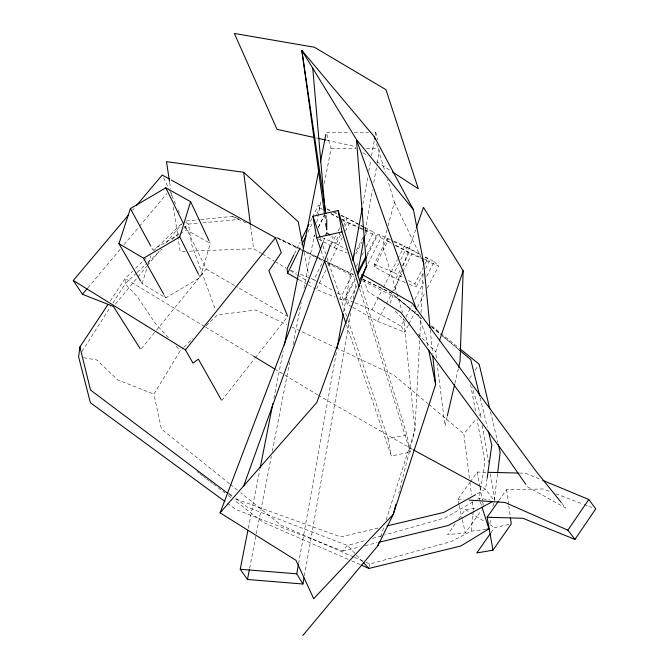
<?xml version="1.0" encoding="UTF-8"?>
<svg xmlns="http://www.w3.org/2000/svg" width="669" height="669" viewBox="0 0 669 669"><rect width="100%" height="100%" fill="white"/><g stroke="black" fill="none" stroke-linecap="round" stroke-linejoin="round"><path stroke-width="0.5" stroke-dasharray="3.35 2.51" d="M419.58 340.705L414.956 430.05L398.707 493.262M419.798 336.549L420.768 317.85M421.035 312.657L423.126 272.141M365.96 562.345L369.773 564.017L451.241 541.514L471.16 531.219L473.326 511.141M497.527 473.928L494.274 500.655L485.585 489.156L481.939 487.166M487.174 477.909L485.585 489.156L476.504 494.215M304.395 575.783L350.707 313.351M353.249 298.943L356.151 282.477M365.232 231.022L372.499 189.854M373.77 182.654L376.496 167.217M377.216 163.094L379.582 149.722M298.591 563.532L336.448 351.986M343.615 311.938L351.518 267.776M362.916 204.112L367.875 176.382M368.795 171.247L370.818 159.95M371.554 155.844L374.306 140.44M375.225 135.305L375.777 132.228L372.683 132.228M489.859 523.768L491.146 516.61M492.994 506.391L493.923 501.282M494.107 500.261L494.475 498.221L490.335 473.585M249.654 568.198L271.355 456.375M272.35 451.241L289.669 361.988M293.055 344.552L301.217 302.488M304.01 288.122L314.355 234.777M316.746 222.468L321.128 199.897M324.314 183.482L331.08 148.602L326.288 132.286L350.004 132.253M248.283 528.343L259.773 470.006M273.88 398.373L283.154 351.292M369.255 566.668L369.773 564.017M447.109 416.77L444.985 425.844L437.2 364.17M454.87 383.488L458.399 368.36M386.966 229.852L382.693 245.657L396.6 292.587M388.028 225.896L394.442 202.189L387.435 179.392M141.084 281.858L142.112 283.639L165.77 297.897L200.207 277.56L210.275 243.466L209.405 241.609M142.112 283.639L147.121 267.692M148.376 263.703L150.885 255.725M380.728 536.822L384.215 525.951M386.113 520.014L414.956 430.05L403.725 318.645M436.422 357.999L435.644 351.835L438.998 341.959M314.43 235.204L313.953 236.592L314.856 234.769M390.161 303.283L393.213 294.469M394.576 290.555L401.375 270.987M403.073 266.095L415.641 229.885M330.662 244.294L333.137 237.42L330.712 235.647M323.328 241.484L324.808 237.579M294.352 253.952L300.289 241.944M310.324 221.623L312.147 217.927M312.599 216.999L318.536 204.998L322.333 206.704M307.899 232.218L312.975 221.957M316.663 214.49L319.891 207.959L318.536 204.998M318.335 227.1L324.289 215.067M318.461 227.485L324.766 214.749M310.976 278.563L313.845 279.751L323.503 260.358M331.322 244.662L335.913 235.429M338.213 230.813L340.053 227.126M342.812 221.581L345.112 216.965L359.813 224.767M322.015 237.629L334.885 243.106L339.894 233.055M343.532 225.746L347.178 218.437L359.889 225.194M318.369 238.992L334.257 247.647L341.106 233.916M344.761 226.582L347.044 222.008L359.128 227.335M326.054 269.983L316.328 289.476L335.186 297.145M327.902 266.27L342.26 237.495M345.505 230.997L349.21 223.571L358.559 227.761M363.008 237.328L354.712 253.869L354.796 256.327L362.046 241.869M365.316 232.728L367.156 229.049L364.438 227.602M365.224 235.547L367.49 231.022L367.156 229.049M338.957 298.683L343.674 300.598L341.75 295.414L352.989 273.061M356.268 266.546L358.609 261.888M361.887 255.366L363.76 251.644M366.102 246.986L373.586 232.084L364.404 227.209M343.674 300.598L354.863 278.354M366.997 254.253L376.321 235.722L373.586 232.084M351.927 306.862L347.504 304.37L345.447 298.959L355.247 279.491M366.913 256.311L378.119 234.058L390.345 239.552M347.504 304.37L357.288 284.969M368 263.711L381.037 237.838L378.119 234.058M405.539 282.569L395.906 278.53L374.648 266.964L374.163 264.23L387.017 238.783L392.686 241.283M374.648 266.964L387.761 241.007L387.017 238.783M354.938 302.831L372.023 309.806L382.835 288.506M383.304 287.578L397.403 259.789M397.879 258.861L404.461 245.891L420.692 254.496M374.163 264.23L394.116 272.659L398.841 263.36M400.731 259.639L406.869 247.547L420.5 254.772M395.906 278.53L400.488 269.515M402.32 265.911L409.194 252.397L422.925 258.426M352.814 307.364L377.567 321.312L385.988 304.755M386.456 303.835L391.608 293.716M392.076 292.796L402.378 272.559M402.847 271.639L411.744 254.161L438.58 266.145L427.274 288.18M423.209 273.211L416.143 287.018L414.839 283.899L423.151 267.65M424.999 264.038L427.767 258.619L424.129 256.695M425.568 268.603L429.339 261.236L427.767 258.619M408.425 324.9L404.661 332.242L401.183 326.154L404.017 320.627M405.899 316.939L411.569 305.884M414.872 299.436L423.845 281.933M426.671 276.406L434.223 261.663L424.305 256.403M408.901 323.98L415.491 311.127M417.381 307.456L424.915 292.771M229.392 483.662L161.405 429.005L153.87 394.108L180.279 350.665L183.247 347.805M81.961 351.509L110.594 306.661M112.835 303.141L125.187 283.798L136.468 273.128M110.268 301.008L125.145 278.488L132.604 271.246M469.446 378.545L472.306 374.339M475.166 370.133L478.594 365.082M490.987 532.675L494.542 527.607L510.28 524.153M498.923 500.487L506.592 489.583L543.195 488.997L550.98 491.941M455.229 523.785L447.553 534.606L465.356 532.967L481.254 510.43M458.775 518.793L465.273 509.636L477.499 507.938M458.959 504.426L457.822 499.325L469.605 482.792M470.19 481.964L477.265 472.046L486.514 472.272M221.707 400.597L254.412 358.927M255.056 358.107L287.754 316.437L235.797 286.223M141.385 348.741L155.802 331.03M156.454 330.227L206.236 269.038L184.652 225.043M115.453 304.086L146.703 266.371M147.372 265.568L159.339 251.126M165.987 243.098L181.951 223.839M469.412 478.143L463.834 433.771L476.37 418.777M479.004 415.625L480.325 414.044L472.172 387.418M87.815 287.896L120.688 248.692M124.041 244.695L138.801 227.092M139.47 226.289L166.982 193.492M132.571 210.183L133.917 208.586M227.385 503.297L235.781 509.469L342.695 551.064L347.52 545.494L366.629 540.092M135.59 268.344L143.049 261.094M143.793 260.366L146.034 258.192M153.494 250.95L181.098 224.132M183.992 347.094L192.881 338.522M206.228 325.669L217.35 314.957L255.842 310.015L287.009 324.708M137.22 272.417L146.996 263.176M147.749 262.465L162.04 248.952M171.816 239.703L180.086 231.884M183.85 228.33L188.365 224.065L198.66 223.128M179.401 234.091L152.766 249.746L151.269 247.003M180.287 233.565L186.5 229.91L210.275 243.466M472.916 501.901L445.077 517.923L384.734 534.974M477.407 499.308L479.205 498.28L490.252 500.019M372.666 538.386L383.73 535.259M342.695 551.064L359.93 546.882M365.006 545.661L377.174 542.71M378.119 528.033L340.73 536.923L234.76 498.622M348.005 320.058L388.07 438.68L406.919 434.791L410.281 452.127L391.315 456.007L346.366 324.59M471.16 531.219L485.97 529.263M186.141 221.029L199.529 219.683M200.566 219.583L232.486 216.38L239.862 219.399M202.782 222.76L238.833 219.491M185.321 251.335L180.153 251.536L173.238 206.077M189.461 251.176L253.551 248.701L261.621 253.526M354.127 132.253L368.56 132.236M331.08 148.602L355.941 148.643M366.294 148.66L378.729 148.685M519.42 473.075L525.583 473.226L540.912 479.589M457.822 499.325L463.985 499.743M83.667 357.689L96.863 360.022L117.719 379.892L153.87 394.108M315.776 137.847L317.817 138.291M326.982 140.298L352.463 145.884L355.925 148.142M555.839 493.781L583.075 504.083M584.045 504.451L591.831 507.395M377.567 321.312L404.661 332.242M345.447 298.959L353.985 302.447M290.881 270.301L296.626 272.659M300.448 274.24L310.023 278.17M409.395 284.191L416.143 287.018M334.257 247.647L347.328 253.175M353.583 556.934L281.197 525.307L240.731 492.769M354.537 557.352L365.015 561.935M347.93 559.292L263.101 522.28L234.108 500.002M351.743 560.957L360.323 564.703M423.845 258.828L429.339 261.236M360.056 227.744L363.769 229.383M364.705 229.793L367.49 231.022M327.041 209.514L329.784 210.735M333.446 212.357L339.852 215.192M340.772 215.602L347.178 218.437M393.631 241.701L406.869 247.547M394.108 241.241L404.461 245.891M359.496 228.179L376.321 235.722M327.074 208.845L330.871 210.551M334.667 212.265L336.566 213.118M341.315 215.259L345.112 216.965M291.734 326.932L335.186 347.412M336.131 347.855L393.74 375.016L427.993 403.725M232.486 216.38L247.48 223.605M277.451 238.072L303.676 250.724M304.612 251.176L317.725 257.506M318.661 257.958L325.218 261.119M326.154 261.571L353.316 274.675M362.69 279.199L391.725 293.206L420.458 317.357M276.422 237.169L301.736 249.47M302.672 249.93L315.793 256.302M316.73 256.762L323.294 259.948M324.231 260.408L353.291 274.533M362.665 279.082L391.725 293.206M277.978 238.457L297.496 248.224M301.209 250.081L317.942 258.451M318.87 258.911L322.592 260.776M327.241 263.101L354.194 276.581M362.556 280.763L396.951 297.964L418.71 315.509M360.725 225.252L363.484 226.716M360.8 225.679L363.526 227.126M387.761 241.007L391.332 242.906M395.797 245.272L409.194 252.397M381.037 237.838L391.875 243.6M395.488 245.523L411.744 254.161M331.021 213.478L338.138 217.266M341.7 219.164L347.044 222.008M319.891 207.959L322.634 209.422M330.879 213.812L338.213 217.718M341.876 219.675L349.21 223.571M394.116 272.659L404.026 278.036M408.533 280.478L414.839 283.899M334.885 243.106L346.601 249.47M412.556 449.417L318.745 395.504M372.023 309.806L401.183 326.154M313.845 279.751L332.752 290.363M337.251 292.888L341.75 295.414M299.277 279.851L307.355 284.409M308.25 284.91L315.425 288.966M317.842 394.986L275.904 369.689M206.236 269.038L234.903 285.705M262.516 254.061L274.165 261.044M275.059 261.579L285.814 268.018M290.287 270.702L296.568 274.457M297.462 275.001L310.006 282.51L309.613 280.487M204.563 326.539L125.145 278.488L125.187 283.798L137.571 297.036L155.325 323.403L168.496 337.795M205.458 327.074L252.723 355.665M465.273 509.636L469.705 512.354M470.591 512.897L484.782 521.619M490.101 524.881L494.542 527.607M379.256 298.75L367.983 291.6L363.208 278.195M362.857 152.657L368.059 156.044M376.722 161.681L390.587 170.712M185.798 222.367L188.365 224.065L191.71 244.645L215.594 310.09M229.166 493.471L232.503 495.972M235.831 498.48L247.505 507.244L347.52 545.494L355.799 554.375M228.923 494.224L232.26 496.741M196.828 471.361L199.312 473.276M200.148 473.911L202.632 475.818M203.46 476.453L205.943 478.368M206.771 479.004L209.255 480.911M210.083 481.546L212.566 483.453M213.403 484.088L224.993 493.003M228.313 495.545L230.797 497.46M230.203 484.314L237.487 490.168M431.614 325.903L459.018 347.997M396.951 297.964L421.821 318.737M431.446 326.773L439.466 333.471M442.677 336.156L458.717 349.553M431.639 326.74L439.617 333.446M440.419 334.124L458.775 349.544M428.787 404.394L463.834 433.771M395.337 311.152L405.598 321.513M418.058 334.082L435.644 351.835M434.223 261.663L438.58 266.145M356.485 555.119L362.69 561.784M176.123 346.124L180.279 350.665M561.91 503.28L565.807 508.122L527.548 486.831L526.361 485.125M164.256 295.196L165.77 297.897M198.342 273.872L200.207 277.56M184.669 226.172L186.5 229.91M163.529 177.728L168.789 188.499M394.442 202.189L421.37 258.125M169.658 190.289L176.072 205.324M178.071 210.024L179.275 212.842M418.317 314.748L425.961 336.407L428.018 346.642M321.02 250.474L323.729 258.385M320.284 238.005L321.622 241.961M322.96 245.916L325.627 253.827M326.965 257.782L346.667 316.103M480.141 501.24L479.205 498.28L484.975 461.936L477.022 419.22M480.459 502.227L481.713 506.174M359.646 288.699L410.281 452.127M376.471 143.718L385.302 172.46M361.051 285.287L406.919 434.791M396.901 293.582L402.521 312.557M480.158 397.871L487.341 427.073M375.777 132.228L377.651 139.972M490.502 411.836L497.744 442.217M459.193 505.446L462.162 518.692M462.388 519.713L465.356 532.967M304.127 252.154L308.635 275.427M470.583 384.642L475.508 411.084M388.07 438.68L391.315 456.007M477.265 472.046L479.798 486.062M479.982 487.065L482.525 501.081M482.709 502.084L483.612 507.094M480.325 414.044L481.187 419.179M482.224 425.333L488.437 462.287M169.625 182.311L170.57 188.516M171.197 192.647L171.824 196.778M326.171 215.41L326.781 219.532M324.674 215.192L325.251 219.315M506.592 489.583L508.649 504.735M508.791 505.747L510.296 516.861M250.616 225.98L253.551 248.701M469.931 482.274L471.486 494.659M472.398 501.884L473.435 510.138M430.234 329.842L432.575 353.567M325.418 215.033L325.778 219.198"/><path stroke-width="1" d="M325.82 223.429L326.673 229.609L326.781 219.532M416.327 227.928L423.46 207.382L463.174 270.886L460.046 361.293L458.633 367.348M423.502 264.865L423.611 262.792L413.484 209.798L374.339 136.777L301.828 50.418L324.532 214.164M497.652 472.899L500.153 452.344L498.221 444.241M107.977 304.479L79.929 346.918L78.599 356.786L90.399 402.73L224.859 501.449M487.174 477.909L491.79 445.194L488.328 431.095M247.881 530.392L240.221 569.277L247.463 579.479L302.948 584.012L304.035 577.84M357.606 274.24L364.329 236.165M302.948 584.012L296.752 573.801L298.407 564.552M337.184 347.88L343.247 313.987M352.806 260.592L362.18 208.218M247.463 579.479L249.462 569.227M260.174 467.966L272.868 403.491M284.358 345.154L318.829 170.152M320.443 161.965L325.878 134.327M447.344 415.758L454.636 384.491M395.872 504.301L393.288 514.336L377.876 545.72L302.798 635.55M118.948 243.667L143.559 258.242L179.769 236.951L190.59 201.653L165.837 187.847L130.396 208.577L118.948 243.667L140.565 280.972M377.876 545.72L378.821 542.751M432.776 355.624L435.628 384.508L393.288 514.336L313.677 598.671L295.999 560.329L220.093 512.839L322.951 242.462M439.332 340.973L463.174 270.886M243.692 485.903L330.302 245.28M325.552 235.622L326.664 232.695L329.901 235.062M293.9 254.872L287.06 268.729L287.611 273.261L298.382 279.341M301.201 240.096L308.953 224.391M287.611 273.261L300.063 248.074M301.903 244.344L306.059 235.948M357.664 272.793L366.06 256.11M357.581 274.85L366.445 257.239M359.613 280.344L367.064 265.56M490.402 533.519L476.805 552.954L492.986 550.177L487.124 517.271L522.865 518.258L574.964 539.406L595.719 508.866L588.804 499.484L542.827 480.384M574.964 539.406L567.856 530.183L588.804 499.484M492.986 550.177L511.258 523.936L510.439 517.873M487.124 517.271L498.338 501.324M221.196 399.694L198.375 359.111L192.998 363.125L185.422 349.895L275.486 237.729L171.348 180.095M128.523 214.975L73.281 280.47L82.446 294.293L87.146 288.699M136.61 205.391L162.216 175.035L169.525 179.083M220.093 512.839L316.822 402.454L366.453 265.718L356.468 139.537L301.828 50.418L325.87 213.344M482.031 507.161L488.93 528.878L460.816 546.004L368.903 568.441L361.277 565.113M475.592 494.717L443.798 512.429L387.209 525.876M492.468 501.633L448.155 525.525L379.198 542.225M320.685 249.487L316.629 237.629L312.941 216.263L338.121 210.526L360.44 283.288M316.629 237.629L342.043 231.892L359.027 286.7M486.957 529.137L488.93 528.878M488.571 472.322L518.391 473.05M469.12 500.086L505.07 502.486L567.856 530.183M240.221 569.277L296.752 573.801M303.341 248.107L298.24 221.79L243.675 172.293L166.481 161.655L169.466 181.282M313.744 137.396L277.058 129.36L234.342 33.45L314.371 47.24L385.98 89.688L418.309 188.775L392.318 171.841M318.837 138.516L325.97 140.08M82.446 294.293L113.454 306.494L140.172 348.666M413.467 449.911L481.019 486.672M253.61 356.209L275.009 369.154M73.281 280.47L185.422 349.895M379.256 298.75L400.923 312.507L506.784 456.927L525.767 484.272M228.096 493.597L90.507 390.01L79.929 346.918M459.82 348.649L479.163 364.237L489.783 408.801M459.578 350.213L470.75 359.604L479.665 395.856M363.384 562.52L368.903 568.441M413.484 209.798L356.468 139.537L416.578 309.831M561.258 502.478L535.894 471.009L412.171 303.149L361.837 274.357L362.866 277.234M143.559 258.242L163.746 294.293M130.396 208.577L150.776 246.083M179.769 236.951L198.342 273.872M165.837 187.847L183.749 224.307M422.264 259.99L423.611 262.792L430.033 327.777M190.59 201.653L208.962 240.681M287.361 315.484L268.846 270.82L281.289 252.573L275.486 237.729M324.398 260.358L346.032 323.595M312.941 216.263L319.949 237.018M374.339 136.777L375.25 139.754M428.637 349.711L435.628 384.508M338.121 210.526L342.043 231.892M243.675 172.293L250.482 224.951M312.757 68.246L325.059 210.869M326.229 224.408L326.673 229.609"/></g></svg>
